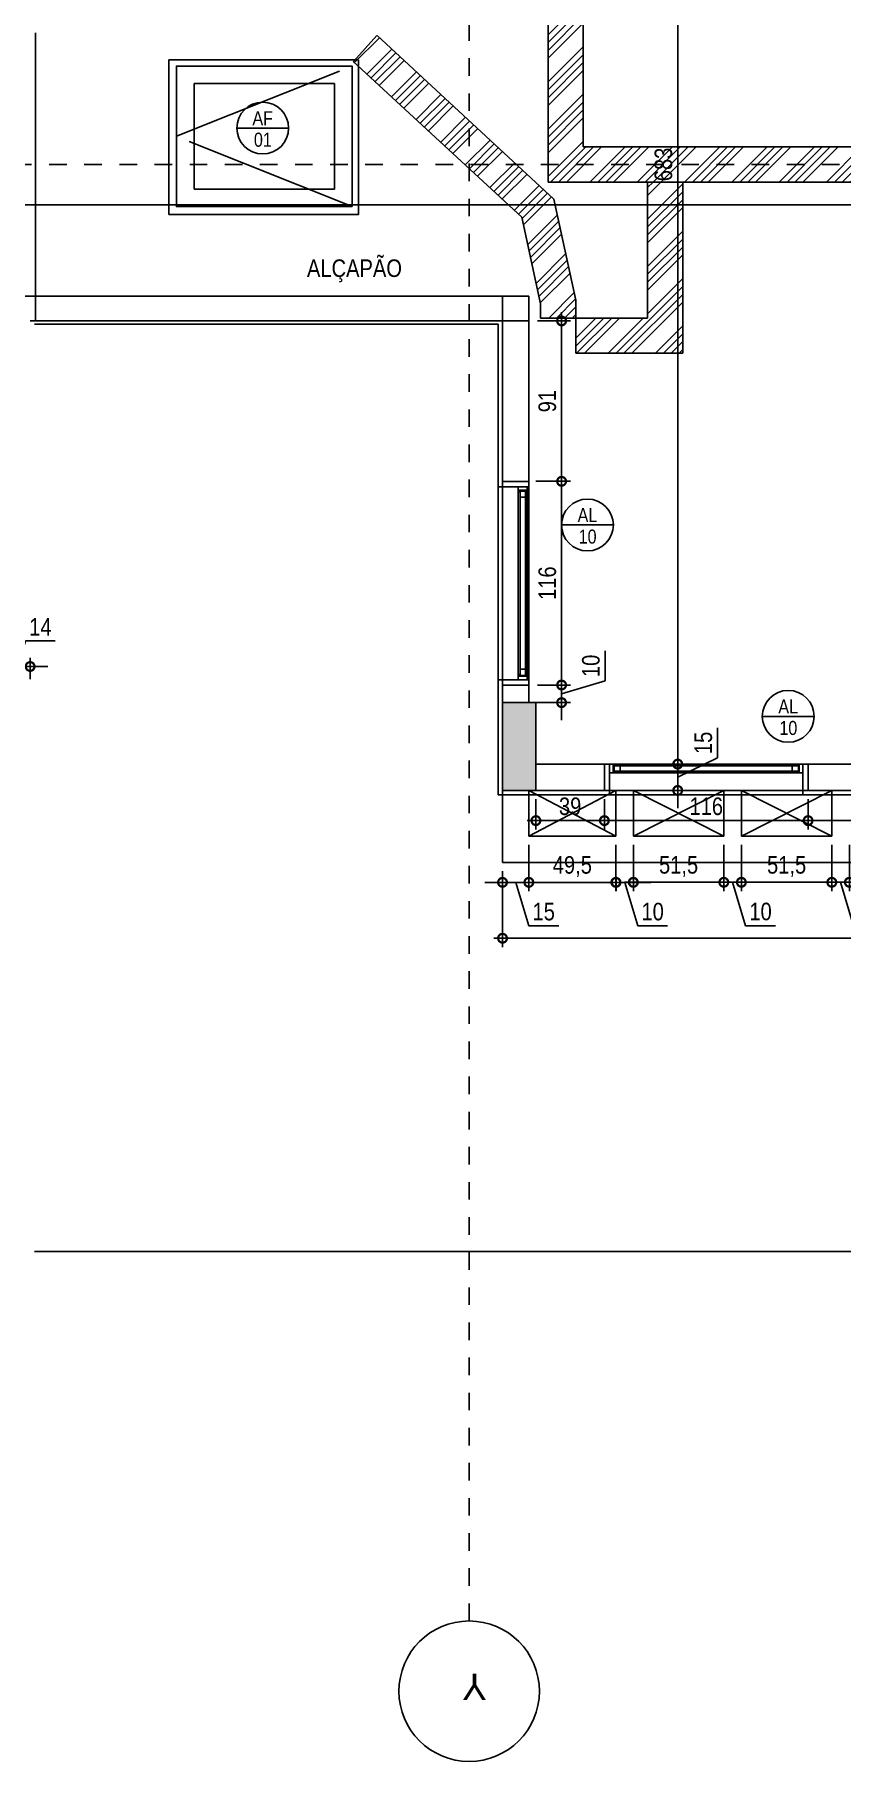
# Model space of a CAD drawing. Header units: metres. Extents: x -21 to 570, y -75 to 184.
# Drawn here: x 5.2 to 9.79, y -5.89 to 3.94 of the extents above; entities that cross this region are included whole.
import ezdxf
from ezdxf.enums import TextEntityAlignment as Align

# ---------------------------------------------------------------- set-up
doc = ezdxf.new("R2010")
doc.units = ezdxf.units.M
for name, pattern in [('CONTINUOS', [0]), ('DASHEDX2', [1.5, 1, -0.5]), ('ESTILO_TQS_0001', [1, 0.7, -0.3]), ('ESTILO_TQS_0004', [1.12, 0.5, -0.2, 0.01, -0.2, 0.01, -0.2])]:
    doc.linetypes.add(name, pattern=pattern)
for name, color, linetype in [('1', 232, 'DASHEDX2'), ('201', 232, 'CONTINUOS'), ('205', 7, 'ESTILO_TQS_0004'), ('21', 232, 'Continuous'), ('210', 15, 'ESTILO_TQS_0001'), ('237', 232, 'Continuous'), ('28', 232, 'Continuous'), ('29', 2, 'Continuous'), ('3', 2, 'Continuous'), ('ARQ-ALV ACAB', 4, 'Continuous'), ('ARQ-ALV OSSO', 5, 'Continuous'), ('ARQ-AUX', 7, 'Continuous'), ('ARQ-AUX1', 1, 'Continuous'), ('ARQ-AUX2', 2, 'Continuous'), ('ARQ-CAX @ 1', 1, 'Continuous'), ('ARQ-DIM', 2, 'Continuous'), ('ARQ-PRJ', 7, 'DASHEDX2'), ('ARQ-SIM', 1, 'Continuous'), ('ARQ-TXT', 2, 'Continuous')]:
    doc.layers.add(name, color=color, linetype=linetype)
doc.styles.add('Adesa', font='ARIALN.TTF')
doc.styles.get("Standard").update_dxf_attribs({"font": 'arial.ttf'})
doc.dimstyles.new('ADESA 1-0050', dxfattribs={"dimtxt": 0.1, "dimasz": 0.1, "dimexe": 0.05, "dimexo": 0.05, "dimgap": 0.03, "dimtad": 1, "dimdec": 1, "dimlfac": 100, "dimzin": 12, "dimtxsty": 'Adesa', "dimblk": 'DOTSMALL', "dimcen": 1, "dimdle": 0.05, "dimclrd": 1, "dimclre": 1, "dimclrt": 256, "dimazin": 3, "dimtm": 1e-09, "dimtfac": 1, "dimtdec": 1, "dimtmove": 1, "dimatfit": 0, "dimldrblk": 'DOTSMALL', "dimfxl": 0.8, "dimtvp": 2, "dimtolj": 1, "dimtzin": 0, "dimarcsym": 0})

# ---------------------------------------------------------------- blocks, each defined once
blk = doc.blocks.new('*U487')
at = {"color": 0, "linetype": 'ByBlock', "ltscale": 0.5}
for points in [[(0.02, -0.045), (0.02, -0.045), (0.02, -0.045), (0.02, -0.045), (0.02, -0.045), (0.02, -0.045), (0.02, -0.045), (0.02, -0.045), (0.02, -0.045), (0.03, -0.045), (0.03, -0.05), (0, -0.05), (0, 0), (0.03, 0), (0.03, -0.005), (0.02, -0.005), (0.02, -0.045)], [(1.08, -0.045), (1.08, -0.045), (1.08, -0.045), (1.08, -0.045), (1.08, -0.045), (1.08, -0.045), (1.08, -0.045), (1.08, -0.045), (1.08, -0.045), (1.07, -0.045), (1.07, -0.05), (1.1, -0.05), (1.1, 0), (1.07, 0), (1.07, -0.005), (1.08, -0.005), (1.08, -0.045)], [(0.025, -0.01), (0.06, -0.01), (0.06, -0.04), (0.025, -0.04)], [(1.075, -0.01), (1.04, -0.01), (1.04, -0.04), (1.075, -0.04)]]:
    blk.add_lwpolyline(points, close=True, dxfattribs=at)
at = {"color": 8, "linetype": 'ByBlock', "ltscale": 0.5}
for points in [[(1.07, 0), (0.03, 0)], [(1.07, -0.05), (0.03, -0.05)]]:
    blk.add_lwpolyline(points, dxfattribs=at)
at = {"color": 7, "linetype": 'ByBlock', "ltscale": 0.5}
blk.add_lwpolyline([(1.04, -0.01), (1.04, -0.04), (0.06, -0.04), (0.06, -0.01)], close=True, dxfattribs=at)
blk = doc.blocks.new('*U488')
at = {"color": 0, "linetype": 'ByBlock', "ltscale": 0.5}
for points in [[(0.02, -0.045), (0.02, -0.045), (0.02, -0.045), (0.02, -0.045), (0.02, -0.045), (0.02, -0.045), (0.02, -0.045), (0.02, -0.045), (0.02, -0.045), (0.03, -0.045), (0.03, -0.05), (0, -0.05), (0, 0), (0.03, 0), (0.03, -0.005), (0.02, -0.005), (0.02, -0.045)], [(1.08, -0.045), (1.08, -0.045), (1.08, -0.045), (1.08, -0.045), (1.08, -0.045), (1.08, -0.045), (1.08, -0.045), (1.08, -0.045), (1.08, -0.045), (1.07, -0.045), (1.07, -0.05), (1.1, -0.05), (1.1, 0), (1.07, 0), (1.07, -0.005), (1.08, -0.005), (1.08, -0.045)], [(0.025, -0.01), (0.06, -0.01), (0.06, -0.04), (0.025, -0.04)], [(1.075, -0.01), (1.04, -0.01), (1.04, -0.04), (1.075, -0.04)]]:
    blk.add_lwpolyline(points, close=True, dxfattribs=at)
at = {"color": 8, "linetype": 'ByBlock', "ltscale": 0.5}
for points in [[(1.07, 0), (0.03, 0)], [(1.07, -0.05), (0.03, -0.05)]]:
    blk.add_lwpolyline(points, dxfattribs=at)
at = {"color": 7, "linetype": 'ByBlock', "ltscale": 0.5}
blk.add_lwpolyline([(1.04, -0.01), (1.04, -0.04), (0.06, -0.04), (0.06, -0.01)], close=True, dxfattribs=at)
blk = doc.blocks.new('EST-PR-012-BAR-R02')
at = {"layer": '1', "color": 1, "linetype": 'CONTINUOS'}
for points in [[(-978.51, 77), (-1040.01, 77)], [(-917.01, 77), (-978.51, 77)], [(-855.49, 77), (-917.01, 77)], [(-786, 77), (-855.49, 77)], [(-786, 36), (-786, 77)], [(-973.51, 62), (-922.01, 62)], [(-973.51, 36), (-973.51, 62)], [(-922.01, 62), (-922.01, 36)], [(-912.01, 62), (-860.49, 62)], [(-912.01, 36), (-912.01, 62)], [(-860.49, 62), (-860.49, 36)], [(-850.49, 62), (-801, 62)], [(-850.49, 36), (-850.49, 62)], [(-801, 62), (-801, 36)], [(-922.01, 36), (-973.51, 36)], [(-860.49, 36), (-912.01, 36)], [(-805, 36), (-850.49, 36)]]:
    blk.add_lwpolyline(points, dxfattribs=at)
at = {"layer": '21'}
for p, q in [((-973.51, 36), (-922.01, 62)), ((-973.51, 62), (-922.01, 36)), ((-912.01, 36), (-860.49, 62)), ((-912.01, 62), (-860.49, 36)), ((-850.49, 36), (-801, 62)), ((-850.49, 62), (-801, 36))]:
    blk.add_line(p, q, dxfattribs=at)
at = {"layer": '210'}
for p, q in [((-983.51, 36), (-973.51, 36)), ((-922.01, 36), (-912.01, 36)), ((-860.49, 36), (-850.49, 36))]:
    blk.add_line(p, q, dxfattribs=at)
blk = doc.blocks.new('ALÇAPAO RESERV')
at = {"layer": 'ARQ-AUX2'}
blk.add_lwpolyline([(-0.1, 0.7), (0.9, 0.7), (0.9, -0.1), (-0.1, -0.1)], close=True, dxfattribs=at)
at = {"layer": 'ARQ-PRJ'}
for points in [[(-0.1, 0.7), (0.9, 0.3)], [(0.9, 0.3), (-0.1, -0.1)]]:
    blk.add_lwpolyline(points, dxfattribs=at)
blk.add_lwpolyline([(0, 0.6), (0.8, 0.6), (0.8, 0), (0, 0)], close=True, dxfattribs=at)
blk = doc.blocks.new('A$C3afc5645')
h = blk.add_hatch()
h.set_pattern_fill('ANSI34', color=8, scale=0.01)
h.paths.add_polyline_path([(-8.6862, -2.3305), (-8.2769, -2.3305), (-8.2769, -2.1305), (-8.8862, -2.1305), (-8.8862, -3.1046), (-8.6862, -3.1046)])
h = blk.add_hatch()
h.set_pattern_fill('ANSI34', color=8, scale=0.01)
h.paths.add_polyline_path([(-8.0769, -2.4052), (-8.0769, -2.3305), (-8.2769, -2.3305), (-8.2769, -2.4369), (-8.153, -3.0083), (-7.1449, -3.9401), (-7.0111, -3.791), (-7.9707, -2.9044)])
h = blk.add_hatch()
h.set_pattern_fill('ANSI34', color=251, scale=0.01)
h.paths.add_polyline_path([(-8.12, -3.1046), (-15.3392, -3.1046), (-15.3392, -3.3046), (-8.32, -3.3046), (-8.32, -4.2495), (-8.12, -4.2495)])
at = {"layer": 'ARQ-AUX1'}
for p, q in [((-8.2769, -2.1305, 0), (-8.8862, -2.1305, 0)), ((-8.8862, -2.1305, 0), (-8.8862, -3.1033, 0)), ((-8.2769, -2.3305, 0), (-8.6862, -2.3305, 0)), ((-8.6862, -2.3305, 0), (-8.6862, -3.1033, 0)), ((-8.2769, -2.4317, 0), (-8.2769, -2.3305, 0)), ((-8.0769, -2.4104, 0), (-8.0769, -2.3305, 0)), ((-8.153, -3.0083, 0), (-8.2769, -2.4317, 0)), ((-7.9707, -2.9044, 0), (-8.0769, -2.4104, 0)), ((-7.0098, -3.7921, 0), (-7.9707, -2.9044, 0)), ((-7.1456, -3.939, 0), (-8.153, -3.0083, 0)), ((-8.12, -3.1046, 0), (-15.3392, -3.1046, 0)), ((-8.12, -4.2495, 0), (-8.12, -3.1046, 0)), ((-8.32, -3.3046, 0), (-15.3392, -3.3046, 0)), ((-8.32, -4.2495, 0), (-8.32, -3.3046, 0))]:
    blk.add_line(p, q, dxfattribs=at)
at = {"layer": 'ARQ-AUX1', "elevation": 0}
for points in [[(-8.2769, -2.3305), (-8.2769, -2.1305)], [(-8.2769, -2.3305), (-8.0769, -2.3305)], [(-7.0111, -3.791), (-7.1449, -3.9401)]]:
    blk.add_lwpolyline(points, dxfattribs=at)
blk = doc.blocks.new('est-lo-12-bar-r05')
at = {"layer": '3'}
h = blk.add_hatch(color=8, dxfattribs=at)
h.dxf.hatch_style = 1
h.paths.add_polyline_path([(265.995777, -14.002855), (284.995777, -14.002855), (284.995777, 35.997145), (265.995777, 35.997145)])
h.paths.add_polyline_path([(574.479516, -14.002855), (593.479516, -14.002855), (593.479516, 35.997145), (574.479516, 35.997145)])
h.paths.add_polyline_path([(574.479516, -677.000531), (593.479516, -677.000531), (593.479516, -627.000531), (574.479516, -627.000531)])
h.paths.add_polyline_path([(265.995777, -677.000531), (284.995777, -677.000531), (284.995777, -627.000531), (265.995777, -627.000531)])
h.paths.add_polyline_path([(-805.000061, -14.002855), (-786.000061, -14.002855), (-786.000061, 35.997145), (-805.000061, 35.997145)])
h.paths.add_polyline_path([(-1113.500883, -14.002855), (-1094.500883, -14.002855), (-1094.500883, 35.997145), (-1113.500883, 35.997145)])
h.paths.add_polyline_path([(-1113.500883, -677.000531), (-1094.500883, -677.000531), (-1094.500883, -627.000531), (-1113.500883, -627.000531)])
h.paths.add_polyline_path([(-805.000061, -677.000531), (-786.000061, -677.000531), (-786.000061, -627.000531), (-805.000061, -627.000531)])
at = {"layer": '201'}
blk.add_lwpolyline([(-704.000061, -380.031344), (-596.000061, -380.031344), (-596.000061, -292.031344), (-704.000061, -292.031344), (-704.000061, -380.031344)], dxfattribs=at)
at = {"layer": '205'}
for p, q in [((-766.999778, 509.000013), (-766.999778, -1233.206862)), ((-3517.85276, -320.501693), (1995.986055, -320.501693))]:
    blk.add_line(p, q, dxfattribs=at)
at = {"layer": '237', "linetype": 'Continuous'}
blk.add_line((-520.003335, -395.50336), (-520.003335, -245.501346), dxfattribs=at)
at = {"layer": '28'}
for p, q in [((-520.003335, -231.501325), (-801.000061, -231.501325)), ((-520.003335, -245.500349), (-520.003335, -231.501325)), ((-786.000061, -245.500349), (-520.003335, -245.500349))]:
    blk.add_line(p, q, dxfattribs=at)
for points in [[(-1094.500883, 20.996335), (-805.000061, 20.996335), (-805.000061, 35.996335), (-1094.500883, 35.996335), (-1094.500883, 20.996335)], [(-805.000061, 35.996335), (-1094.500883, 35.996335)], [(-1094.500883, 20.996335), (-805.000061, 20.996335)], [(-801.000061, -245.500349), (-786.000061, -245.500349), (-786.000061, -14.002855), (-801.000061, -14.002855), (-801.000061, -245.500349)], [(-801.000061, -14.002855), (-801.000061, -245.499605)], [(-786.000061, -245.499605), (-786.000061, -14.002855)]]:
    blk.add_lwpolyline(points, dxfattribs=at)
blk.add_circle((-766.999778, 549.000013), 40, dxfattribs=at)
at = {"layer": '3', "linetype": 'Continuous'}
blk.add_lwpolyline([(-805.000061, -14.002855), (-786.000061, -14.002855), (-786.000061, 35.997145), (-805.000061, 35.997145), (-805.000061, -14.002855)], dxfattribs=at)
at = {"layer": '29'}
blk.add_text('Y', height=15, dxfattribs=at).set_placement((-776.999778, 539.000013))
blk = doc.blocks.new('COBERTURA')
at = {"layer": 'ARQ-ALV ACAB'}
for p, q in [((-11.12, 0.385), (-9.57, 0.385)), ((-9.57, 0.385), (-9.57, 0.2099)), ((-8.47, 0.2099), (-8.47, 0.385)), ((-8.47, 0.385), (-7.835, 0.385)), ((-7.835, 0.385), (-7.835, -0.27)), ((-7.835, -0.27), (-8.01, -0.27)), ((-7.835, -1.37), (-8.01, -1.37)), ((-7.835, -1.37), (-7.835, -1.975)), ((-7.835, -1.975), (-7.835, -1.975)), ((-7.835, -1.975), (-7.835, -2.2951, 0)), ((-7.835, -2.2951, 0), (-7.2005, -2.2951, 0)), ((-5.195, -2.2951, 0), (-7.2005, -2.2951, 0))]:
    blk.add_line(p, q, dxfattribs=at)
for points in [[(-9.6, 0.2099), (-9.57, 0.2099)], [(-8.44, 0.2099), (-8.47, 0.2099)], [(-8.01, -0.24), (-8.01, -0.27)], [(-8.01, -1.37), (-8.01, -1.4)]]:
    blk.add_lwpolyline(points, dxfattribs=at)
at = {"layer": 'ARQ-ALV OSSO'}
for p, q in [((-8.44, 0.2099), (-8.44, 0.36)), ((-8.44, 0.36), (-8.05, 0.36)), ((-8.05, 0.2099), (-8.44, 0.2099)), ((-7.86, -0.24), (-8.01, -0.24)), ((-7.86, -1.4), (-8.01, -1.4)), ((-7.86, -1.4), (-7.86, -2)), ((-7.86, -2), (-7.86, -2)), ((-7.86, -2), (-7.86, -2.315)), ((-7.86, -2.315), (-7.2305, -2.315)), ((-5.17, -2.3149, 0), (-7.2305, -2.315)), ((-7.2305, -2.455), (-8.01, -2.455)), ((-7.2305, -2.455), (-5.03, -2.455))]:
    blk.add_line(p, q, dxfattribs=at)
for points in [[(-11.095, 0.3599), (-11.095, 0.36), (-9.6, 0.36), (-9.6, 0.2099), (-10.945, 0.2099), (-10.945, -0.89), (-11.46, -0.8899), (-11.46, -0.74), (-11.0951, -0.7401), (-11.095, -0.1401)], [(-8.44, 0.2099), (-8.44, 0.36)], [(-8.01, -0.24), (-8.01, -0.14)], [(-7.86, -0.24), (-7.86, -0.1401)], [(-8.01, -2.455), (-8.01, -2.15), (-8.01, -2.15), (-8.01, -1.4)]]:
    blk.add_lwpolyline(points, dxfattribs=at)
at = {"layer": 'ARQ-AUX', "elevation": 0}
blk.add_lwpolyline([(-15.3449, 2.9853), (-5.195, 2.9848)], dxfattribs=at)
at = {"layer": 'ARQ-AUX'}
for points in [[(-9.57, 0.385), (-8.465, 0.385)], [(-7.835, -0.27), (-7.835, -1.375)]]:
    blk.add_lwpolyline(points, dxfattribs=at)
at = {"linetype": 'Continuous', "xscale": 0.01, "yscale": 0.01, "zscale": 0.01}
for name, p in [('est-lo-12-bar-r05', (0, 0)), ('EST-PR-012-BAR-R02', (0, -0.0001, 0))]:
    blk.add_blockref(name, p, dxfattribs=at)
at = {"layer": '1'}
blk.add_blockref('ALÇAPAO RESERV', (-6.9031, -3.6653, 0), dxfattribs=at)
at = {"layer": 'ARQ-CAX @ 1'}
blk.add_blockref('*U487', (-9.57, 0.2599), dxfattribs=at)
at = {"layer": 'ARQ-CAX @ 1', "rotation": 270}
blk.add_blockref('*U488', (-7.95, -0.27), dxfattribs=at)
at = {"layer": 'ARQ-DIM'}
blk.add_blockref('A$C3afc5645', (0, 0), dxfattribs=at)
blk = doc.blocks.new('TIPO COTA$0$Chamada_planta')
at = {"layer": 'ARQ-SIM'}
blk.add_line((-0.983, 0), (0.983, 0), dxfattribs=at)
blk.add_circle((0, 0), 0.983, dxfattribs=at)
at = {"layer": 'ARQ-SIM', "color": 2, "style": 'Adesa'}
for tag, p in [('NUMERO', (0, 0.234)), ('C.D.', (0, -0.272))]:
    blk.add_attdef(tag, text='', height=0.5, dxfattribs=at).set_placement(p, align=Align.MIDDLE_CENTER)
blk = doc.blocks.new('_DotSmall')
at = {"color": 0, "linetype": 'ByBlock', "const_width": 0.5}
blk.add_lwpolyline([(-0.0625, 0, 1), (0.0625, 0, 1)], format="xyb", close=True, dxfattribs=at)
blk = doc.blocks.new('*D149')
at = {"layer": 'ARQ-DIM', "color": 1, "lineweight": -2, "transparency": 16777216}
for p, q in [((9.6, -0.41), (9.6, -0.5818)), ((10.945, -0.4099), (10.945, -0.5818)), ((10.995, -0.5318), (9.55, -0.5318))]:
    blk.add_line(p, q, dxfattribs=at)
at = {"layer": 'Defpoints', "color": 0, "transparency": 16777216}
for p in [(9.6, -0.36, 0), (10.945, -0.3599, 0), (9.6, -0.5318)]:
    blk.add_point(p, dxfattribs=at)
at = {"layer": 'ARQ-DIM', "color": 1, "lineweight": -2, "transparency": 16777216, "xscale": 0.1, "yscale": 0.1, "zscale": 0.1, "rotation": 180}
blk.add_blockref('_DotSmall', (9.6, -0.5318), dxfattribs=at)
at = {"layer": 'ARQ-DIM', "color": 1, "lineweight": -2, "transparency": 16777216, "xscale": 0.1, "yscale": 0.1, "zscale": 0.1}
blk.add_blockref('_DotSmall', (10.945, -0.5318), dxfattribs=at)
at = {"layer": 'ARQ-DIM', "transparency": 16777216, "insert": (10.2725, -0.4508), "char_height": 0.1, "attachment_point": 5, "style": 'Adesa'}
blk.add_mtext('\\A1;135', dxfattribs=at)
blk = doc.blocks.new('*D150')
at = {"layer": 'ARQ-DIM', "color": 1, "lineweight": -2, "transparency": 16777216}
for p, q in [((8.44, -0.41), (8.44, -0.5818)), ((9.6, -0.41), (9.6, -0.5818)), ((9.65, -0.5318), (8.39, -0.5318))]:
    blk.add_line(p, q, dxfattribs=at)
at = {"layer": 'Defpoints', "color": 0, "transparency": 16777216}
for p in [(8.44, -0.36, 0), (9.6, -0.36, 0), (8.44, -0.5318)]:
    blk.add_point(p, dxfattribs=at)
at = {"layer": 'ARQ-DIM', "color": 1, "lineweight": -2, "transparency": 16777216, "xscale": 0.1, "yscale": 0.1, "zscale": 0.1, "rotation": 180}
blk.add_blockref('_DotSmall', (8.44, -0.5318), dxfattribs=at)
at = {"layer": 'ARQ-DIM', "color": 1, "lineweight": -2, "transparency": 16777216, "xscale": 0.1, "yscale": 0.1, "zscale": 0.1}
blk.add_blockref('_DotSmall', (9.6, -0.5318), dxfattribs=at)
at = {"layer": 'ARQ-DIM', "transparency": 16777216, "insert": (9.02, -0.4508), "char_height": 0.1, "attachment_point": 5, "style": 'Adesa'}
blk.add_mtext('\\A1;116', dxfattribs=at)
blk = doc.blocks.new('*D42')
at = {"layer": 'ARQ-DIM', "color": 1, "lineweight": -2, "transparency": 16777216}
for p, q in [((15.35, 3.155), (15.35, 2.9245)), ((15.4, 2.9745), (-5.8016, 2.9745)), ((-5.7516, 2.55), (-5.7516, 3.0245))]:
    blk.add_line(p, q, dxfattribs=at)
at = {"layer": 'Defpoints', "color": 0, "transparency": 16777216}
for p in [(15.35, 3.205, 0), (-5.7516, 2.9745), (-5.7516, 2.5, 0)]:
    blk.add_point(p, dxfattribs=at)
at = {"layer": 'ARQ-DIM', "color": 1, "lineweight": -2, "transparency": 16777216, "xscale": 0.1, "yscale": 0.1, "zscale": 0.1, "rotation": 180}
blk.add_blockref('_DotSmall', (-5.7516, 2.9745), dxfattribs=at)
at = {"layer": 'ARQ-DIM', "color": 1, "lineweight": -2, "transparency": 16777216, "xscale": 0.1, "yscale": 0.1, "zscale": 0.1}
blk.add_blockref('_DotSmall', (15.35, 2.9745), dxfattribs=at)
at = {"layer": 'ARQ-DIM', "transparency": 16777216, "insert": (4.7992, 3.0555), "char_height": 0.1, "attachment_point": 5, "style": 'Adesa'}
blk.add_mtext('\\A1;2110', dxfattribs=at)
blk = doc.blocks.new('*D46')
at = {"layer": 'ARQ-DIM', "color": 1, "lineweight": -2, "transparency": 16777216}
for p, q in [((9.0847, -0.1743), (9.0847, -0.0039)), ((8.8576, -0.21), (8.8576, -0.11)), ((8.8576, -0.285), (9.0847, -0.1743)), ((8.645, -0.21), (8.9076, -0.21)), ((8.8576, -0.36), (8.8576, -0.21)), ((8.8576, -0.36), (8.8576, -0.21)), ((8.645, -0.36), (8.9076, -0.36)), ((8.8576, -0.36), (8.8576, -0.46))]:
    blk.add_line(p, q, dxfattribs=at)
at = {"layer": 'Defpoints', "color": 0, "transparency": 16777216}
for p in [(8.595, -0.21, 0), (8.8576, -0.21), (8.595, -0.36, 0)]:
    blk.add_point(p, dxfattribs=at)
at = {"layer": 'ARQ-DIM', "color": 1, "lineweight": -2, "transparency": 16777216, "xscale": 0.1, "yscale": 0.1, "zscale": 0.1}
for p, rotation in [((8.8576, -0.21), 270), ((8.8576, -0.36), 90)]:
    blk.add_blockref('_DotSmall', p, dxfattribs=dict(at, rotation=rotation))
at = {"layer": 'ARQ-DIM', "transparency": 16777216, "insert": (9.0036, -0.0891), "char_height": 0.1, "attachment_point": 5, "rotation": 90, "style": 'Adesa'}
blk.add_mtext('\\A1;15', dxfattribs=at)
blk = doc.blocks.new('*D47')
at = {"layer": 'ARQ-DIM', "color": 1, "lineweight": -2, "transparency": 16777216}
for p, q in [((8.645, 6.62), (8.9076, 6.62)), ((8.8576, -0.2599), (8.8576, 6.67)), ((8.645, -0.2099), (8.9076, -0.2099))]:
    blk.add_line(p, q, dxfattribs=at)
at = {"layer": 'Defpoints', "color": 0, "transparency": 16777216}
for p in [(8.595, 6.62, 0), (8.8576, 6.62), (8.595, -0.2099, 0)]:
    blk.add_point(p, dxfattribs=at)
at = {"layer": 'ARQ-DIM', "color": 1, "lineweight": -2, "transparency": 16777216, "xscale": 0.1, "yscale": 0.1, "zscale": 0.1}
for p, rotation in [((8.8576, 6.62), 90), ((8.8576, -0.2099), 270)]:
    blk.add_blockref('_DotSmall', p, dxfattribs=dict(at, rotation=rotation))
at = {"layer": 'ARQ-DIM', "transparency": 16777216, "insert": (8.7765, 3.2051), "char_height": 0.1, "attachment_point": 5, "rotation": 90, "style": 'Adesa'}
blk.add_mtext('\\A1;683', dxfattribs=at)
blk = doc.blocks.new('*D114')
at = {"layer": 'ARQ-DIM', "color": 1, "lineweight": -2, "transparency": 16777216}
for p, q in [((5.03, 0.273), (5.03, 0.3959)), ((5.1, 0.3459), (5.1436, 0.4912)), ((5.1436, 0.4912), (5.3131, 0.4912)), ((5.17, 0.273), (5.17, 0.3959)), ((5.03, 0.3459), (4.93, 0.3459)), ((5.03, 0.3459), (5.17, 0.3459)), ((5.03, 0.3459), (5.17, 0.3459)), ((5.17, 0.3459), (5.27, 0.3459))]:
    blk.add_line(p, q, dxfattribs=at)
at = {"layer": 'Defpoints', "color": 0, "transparency": 16777216}
for p in [(5.17, 0.3459), (5.03, 0.223, 0), (5.17, 0.223, 0)]:
    blk.add_point(p, dxfattribs=at)
at = {"layer": 'ARQ-DIM', "color": 1, "lineweight": -2, "transparency": 16777216, "xscale": 0.1, "yscale": 0.1, "zscale": 0.1}
blk.add_blockref('_DotSmall', (5.03, 0.3459), dxfattribs=at)
at = {"layer": 'ARQ-DIM', "color": 1, "lineweight": -2, "transparency": 16777216, "xscale": 0.1, "yscale": 0.1, "zscale": 0.1, "rotation": 180}
blk.add_blockref('_DotSmall', (5.17, 0.3459), dxfattribs=at)
at = {"layer": 'ARQ-DIM', "transparency": 16777216, "insert": (5.2283, 0.5714), "char_height": 0.1, "attachment_point": 5, "style": 'Adesa'}
blk.add_mtext('\\A1;14', dxfattribs=at)
blk = doc.blocks.new('*D117')
at = {"layer": 'ARQ-DIM', "color": 1, "lineweight": -2, "transparency": 16777216}
for p, q in [((8.4445, 0.2647), (8.4445, 0.4342)), ((8.1963, 0.2405), (8.1963, 0.3405)), ((8.06, 0.2405), (8.2463, 0.2405)), ((8.1963, 0.1903), (8.4445, 0.2647)), ((8.1963, 0.1401), (8.1963, 0.2405)), ((8.1963, 0.1401), (8.1963, 0.2405)), ((8.05, 0.1401), (8.2463, 0.1401)), ((8.1963, 0.1401), (8.1963, 0.0401))]:
    blk.add_line(p, q, dxfattribs=at)
at = {"layer": 'Defpoints', "color": 0, "transparency": 16777216}
for p in [(8.01, 0.2405), (8.1963, 0.2405), (8, 0.1401)]:
    blk.add_point(p, dxfattribs=at)
at = {"layer": 'ARQ-DIM', "color": 1, "lineweight": -2, "transparency": 16777216, "xscale": 0.1, "yscale": 0.1, "zscale": 0.1}
for p, rotation in [((8.1963, 0.2405), 270), ((8.1963, 0.1401), 90)]:
    blk.add_blockref('_DotSmall', p, dxfattribs=dict(at, rotation=rotation))
at = {"layer": 'ARQ-DIM', "transparency": 16777216, "insert": (8.3635, 0.3495), "char_height": 0.1, "attachment_point": 5, "rotation": 90, "style": 'Adesa'}
blk.add_mtext('\\A1;10', dxfattribs=at)
blk = doc.blocks.new('*D118')
at = {"layer": 'ARQ-DIM', "color": 1, "lineweight": -2, "transparency": 16777216}
for p, q in [((8.05, 1.4005), (8.2463, 1.4005)), ((8.1963, 0.1905), (8.1963, 1.4505)), ((8.06, 0.2405), (8.2463, 0.2405))]:
    blk.add_line(p, q, dxfattribs=at)
at = {"layer": 'Defpoints', "color": 0, "transparency": 16777216}
for p in [(8, 1.4005), (8.1963, 1.4005), (8.01, 0.2405)]:
    blk.add_point(p, dxfattribs=at)
at = {"layer": 'ARQ-DIM', "color": 1, "lineweight": -2, "transparency": 16777216, "xscale": 0.1, "yscale": 0.1, "zscale": 0.1}
for p, rotation in [((8.1963, 1.4005), 90), ((8.1963, 0.2405), 270)]:
    blk.add_blockref('_DotSmall', p, dxfattribs=dict(at, rotation=rotation))
at = {"layer": 'ARQ-DIM', "transparency": 16777216, "insert": (8.1153, 0.8205), "char_height": 0.1, "attachment_point": 5, "rotation": 90, "style": 'Adesa'}
blk.add_mtext('\\A1;116', dxfattribs=at)
blk = doc.blocks.new('*D119')
at = {"layer": 'ARQ-DIM', "color": 1, "lineweight": -2, "transparency": 16777216}
for p, q in [((8.1963, 1.3505), (8.1963, 2.364)), ((8.06, 2.314), (8.2463, 2.314)), ((8.05, 1.4005), (8.2463, 1.4005))]:
    blk.add_line(p, q, dxfattribs=at)
at = {"layer": 'Defpoints', "color": 0, "transparency": 16777216}
for p in [(8.01, 2.314), (8.1963, 2.314), (8, 1.4005)]:
    blk.add_point(p, dxfattribs=at)
at = {"layer": 'ARQ-DIM', "color": 1, "lineweight": -2, "transparency": 16777216, "xscale": 0.1, "yscale": 0.1, "zscale": 0.1}
for p, rotation in [((8.1963, 2.314), 90), ((8.1963, 1.4005), 270)]:
    blk.add_blockref('_DotSmall', p, dxfattribs=dict(at, rotation=rotation))
at = {"layer": 'ARQ-DIM', "transparency": 16777216, "insert": (8.1153, 1.8573), "char_height": 0.1, "attachment_point": 5, "rotation": 90, "style": 'Adesa'}
blk.add_mtext('\\A1;91', dxfattribs=at)
blk = doc.blocks.new('*D120')
at = {"layer": 'ARQ-DIM', "color": 1, "lineweight": -2, "transparency": 16777216}
for p, q in [((8.05, -0.41), (8.05, -0.5818)), ((8.44, -0.41), (8.44, -0.5818)), ((8.49, -0.5318), (8, -0.5318))]:
    blk.add_line(p, q, dxfattribs=at)
at = {"layer": 'Defpoints', "color": 0, "transparency": 16777216}
for p in [(8.05, -0.36), (8.44, -0.36), (8.05, -0.5318)]:
    blk.add_point(p, dxfattribs=at)
at = {"layer": 'ARQ-DIM', "color": 1, "lineweight": -2, "transparency": 16777216, "xscale": 0.1, "yscale": 0.1, "zscale": 0.1, "rotation": 180}
blk.add_blockref('_DotSmall', (8.05, -0.5318), dxfattribs=at)
at = {"layer": 'ARQ-DIM', "color": 1, "lineweight": -2, "transparency": 16777216, "xscale": 0.1, "yscale": 0.1, "zscale": 0.1}
blk.add_blockref('_DotSmall', (8.44, -0.5318), dxfattribs=at)
at = {"layer": 'ARQ-DIM', "transparency": 16777216, "insert": (8.245, -0.4508), "char_height": 0.1, "attachment_point": 5, "style": 'Adesa'}
blk.add_mtext('\\A1;39', dxfattribs=at)
blk = doc.blocks.new('*D121')
at = {"layer": 'ARQ-DIM', "color": 1, "lineweight": -2, "transparency": 16777216}
for p, q in [((7.86, -0.82), (7.86, -1.2517)), ((15.35, -0.983), (15.35, -1.2517)), ((7.81, -1.2017), (15.4, -1.2017))]:
    blk.add_line(p, q, dxfattribs=at)
at = {"layer": 'Defpoints', "color": 0, "transparency": 16777216}
for p in [(7.86, -0.77, 0), (15.35, -0.933), (15.35, -1.2017)]:
    blk.add_point(p, dxfattribs=at)
at = {"layer": 'ARQ-DIM', "color": 1, "lineweight": -2, "transparency": 16777216, "xscale": 0.1, "yscale": 0.1, "zscale": 0.1, "rotation": 180}
blk.add_blockref('_DotSmall', (7.86, -1.2017), dxfattribs=at)
at = {"layer": 'ARQ-DIM', "color": 1, "lineweight": -2, "transparency": 16777216, "xscale": 0.1, "yscale": 0.1, "zscale": 0.1}
blk.add_blockref('_DotSmall', (15.35, -1.2017), dxfattribs=at)
at = {"layer": 'ARQ-DIM', "transparency": 16777216, "insert": (11.605, -1.1207), "char_height": 0.1, "attachment_point": 5, "style": 'Adesa'}
blk.add_mtext('\\A1;749', dxfattribs=at)
blk = doc.blocks.new('*D125')
at = {"layer": 'ARQ-DIM', "color": 1, "lineweight": -2, "transparency": 16777216}
for p, q in [((9.8351, -0.67), (9.8351, -0.933)), ((10.3501, -0.67), (10.3501, -0.933)), ((10.4001, -0.883), (9.7851, -0.883))]:
    blk.add_line(p, q, dxfattribs=at)
at = {"layer": 'Defpoints', "color": 0, "transparency": 16777216}
for p in [(9.8351, -0.62, 0), (10.3501, -0.62, 0), (9.8351, -0.883)]:
    blk.add_point(p, dxfattribs=at)
at = {"layer": 'ARQ-DIM', "color": 1, "lineweight": -2, "transparency": 16777216, "xscale": 0.1, "yscale": 0.1, "zscale": 0.1, "rotation": 180}
blk.add_blockref('_DotSmall', (9.8351, -0.883), dxfattribs=at)
at = {"layer": 'ARQ-DIM', "color": 1, "lineweight": -2, "transparency": 16777216, "xscale": 0.1, "yscale": 0.1, "zscale": 0.1}
blk.add_blockref('_DotSmall', (10.3501, -0.883), dxfattribs=at)
at = {"layer": 'ARQ-DIM', "transparency": 16777216, "insert": (10.0926, -0.7929), "char_height": 0.1, "attachment_point": 5, "style": 'Adesa'}
blk.add_mtext('\\A1;51,5', dxfattribs=at)
blk = doc.blocks.new('*D126')
at = {"layer": 'ARQ-DIM', "color": 1, "lineweight": -2, "transparency": 16777216}
for p, q in [((9.2201, -0.67), (9.2201, -0.933)), ((9.7351, -0.67), (9.7351, -0.933)), ((9.7851, -0.883), (9.1701, -0.883))]:
    blk.add_line(p, q, dxfattribs=at)
at = {"layer": 'Defpoints', "color": 0, "transparency": 16777216}
for p in [(9.2201, -0.62, 0), (9.7351, -0.62, 0), (9.2201, -0.883)]:
    blk.add_point(p, dxfattribs=at)
at = {"layer": 'ARQ-DIM', "color": 1, "lineweight": -2, "transparency": 16777216, "xscale": 0.1, "yscale": 0.1, "zscale": 0.1, "rotation": 180}
blk.add_blockref('_DotSmall', (9.2201, -0.883), dxfattribs=at)
at = {"layer": 'ARQ-DIM', "color": 1, "lineweight": -2, "transparency": 16777216, "xscale": 0.1, "yscale": 0.1, "zscale": 0.1}
blk.add_blockref('_DotSmall', (9.7351, -0.883), dxfattribs=at)
at = {"layer": 'ARQ-DIM', "transparency": 16777216, "insert": (9.4776, -0.7929), "char_height": 0.1, "attachment_point": 5, "style": 'Adesa'}
blk.add_mtext('\\A1;51,5', dxfattribs=at)
blk = doc.blocks.new('*D127')
at = {"layer": 'ARQ-DIM', "color": 1, "lineweight": -2, "transparency": 16777216}
for p, q in [((8.6049, -0.67), (8.6049, -0.933)), ((9.1201, -0.67), (9.1201, -0.933)), ((9.1701, -0.883), (8.5549, -0.883))]:
    blk.add_line(p, q, dxfattribs=at)
at = {"layer": 'Defpoints', "color": 0, "transparency": 16777216}
for p in [(8.6049, -0.62, 0), (9.1201, -0.62, 0), (8.6049, -0.883)]:
    blk.add_point(p, dxfattribs=at)
at = {"layer": 'ARQ-DIM', "color": 1, "lineweight": -2, "transparency": 16777216, "xscale": 0.1, "yscale": 0.1, "zscale": 0.1, "rotation": 180}
blk.add_blockref('_DotSmall', (8.6049, -0.883), dxfattribs=at)
at = {"layer": 'ARQ-DIM', "color": 1, "lineweight": -2, "transparency": 16777216, "xscale": 0.1, "yscale": 0.1, "zscale": 0.1}
blk.add_blockref('_DotSmall', (9.1201, -0.883), dxfattribs=at)
at = {"layer": 'ARQ-DIM', "transparency": 16777216, "insert": (8.8625, -0.7929), "char_height": 0.1, "attachment_point": 5, "style": 'Adesa'}
blk.add_mtext('\\A1;51,5', dxfattribs=at)
blk = doc.blocks.new('*D128')
at = {"layer": 'ARQ-DIM', "color": 1, "lineweight": -2, "transparency": 16777216}
for p, q in [((8.01, -0.67), (8.01, -0.9334)), ((8.5049, -0.67), (8.5049, -0.9334)), ((8.5549, -0.8834), (7.96, -0.8834))]:
    blk.add_line(p, q, dxfattribs=at)
at = {"layer": 'Defpoints', "color": 0, "transparency": 16777216}
for p in [(8.01, -0.62, 0), (8.5049, -0.62, 0), (8.01, -0.8834)]:
    blk.add_point(p, dxfattribs=at)
at = {"layer": 'ARQ-DIM', "color": 1, "lineweight": -2, "transparency": 16777216, "xscale": 0.1, "yscale": 0.1, "zscale": 0.1, "rotation": 180}
blk.add_blockref('_DotSmall', (8.01, -0.8834), dxfattribs=at)
at = {"layer": 'ARQ-DIM', "color": 1, "lineweight": -2, "transparency": 16777216, "xscale": 0.1, "yscale": 0.1, "zscale": 0.1}
blk.add_blockref('_DotSmall', (8.5049, -0.8834), dxfattribs=at)
at = {"layer": 'ARQ-DIM', "transparency": 16777216, "insert": (8.2575, -0.7933), "char_height": 0.1, "attachment_point": 5, "style": 'Adesa'}
blk.add_mtext('\\A1;49,5', dxfattribs=at)
blk = doc.blocks.new('*D221')
at = {"layer": 'ARQ-DIM', "color": 1, "lineweight": -2, "transparency": 16777216}
for p, q in [((8.5063, -0.8834), (8.4063, -0.8834)), ((8.5063, -0.8515), (8.5063, -0.9334)), ((8.6049, -0.8834), (8.5063, -0.8834)), ((8.6049, -0.8834), (8.5063, -0.8834)), ((8.5556, -0.8834), (8.63, -1.1315)), ((8.6049, -0.8515), (8.6049, -0.9334)), ((8.6049, -0.8834), (8.7049, -0.8834)), ((8.63, -1.1315), (8.7995, -1.1315))]:
    blk.add_line(p, q, dxfattribs=at)
at = {"layer": 'Defpoints', "color": 0, "transparency": 16777216}
for p in [(8.5063, -0.8015), (8.5063, -0.8834), (8.6049, -0.8015)]:
    blk.add_point(p, dxfattribs=at)
at = {"layer": 'ARQ-DIM', "color": 1, "lineweight": -2, "transparency": 16777216, "xscale": 0.1, "yscale": 0.1, "zscale": 0.1}
blk.add_blockref('_DotSmall', (8.5063, -0.8834), dxfattribs=at)
at = {"layer": 'ARQ-DIM', "color": 1, "lineweight": -2, "transparency": 16777216, "xscale": 0.1, "yscale": 0.1, "zscale": 0.1, "rotation": 180}
blk.add_blockref('_DotSmall', (8.6049, -0.8834), dxfattribs=at)
at = {"layer": 'ARQ-DIM', "transparency": 16777216, "insert": (8.7148, -1.0505), "char_height": 0.1, "attachment_point": 5, "style": 'Adesa'}
blk.add_mtext('\\A1;10', dxfattribs=at)
blk = doc.blocks.new('*D222')
at = {"layer": 'ARQ-DIM', "color": 1, "lineweight": -2, "transparency": 16777216}
for p, q in [((9.1201, -0.883), (9.0201, -0.883)), ((9.1201, -0.8515), (9.1201, -0.933)), ((9.2201, -0.883), (9.1201, -0.883)), ((9.2201, -0.883), (9.1201, -0.883)), ((9.1701, -0.883), (9.2445, -1.1312)), ((9.2201, -0.8515), (9.2201, -0.933)), ((9.2201, -0.883), (9.3201, -0.883)), ((9.2445, -1.1312), (9.414, -1.1312))]:
    blk.add_line(p, q, dxfattribs=at)
at = {"layer": 'Defpoints', "color": 0, "transparency": 16777216}
for p in [(9.1201, -0.8015), (9.1201, -0.883), (9.2201, -0.8015)]:
    blk.add_point(p, dxfattribs=at)
at = {"layer": 'ARQ-DIM', "color": 1, "lineweight": -2, "transparency": 16777216, "xscale": 0.1, "yscale": 0.1, "zscale": 0.1}
blk.add_blockref('_DotSmall', (9.1201, -0.883), dxfattribs=at)
at = {"layer": 'ARQ-DIM', "color": 1, "lineweight": -2, "transparency": 16777216, "xscale": 0.1, "yscale": 0.1, "zscale": 0.1, "rotation": 180}
blk.add_blockref('_DotSmall', (9.2201, -0.883), dxfattribs=at)
at = {"layer": 'ARQ-DIM', "transparency": 16777216, "insert": (9.3293, -1.0501), "char_height": 0.1, "attachment_point": 5, "style": 'Adesa'}
blk.add_mtext('\\A1;10', dxfattribs=at)
blk = doc.blocks.new('*D223')
at = {"layer": 'ARQ-DIM', "color": 1, "lineweight": -2, "transparency": 16777216}
for p, q in [((9.7351, -0.883), (9.6351, -0.883)), ((9.7351, -0.8515), (9.7351, -0.933)), ((9.8351, -0.883), (9.7351, -0.883)), ((9.8351, -0.883), (9.7351, -0.883)), ((9.7851, -0.883), (9.8595, -1.1312)), ((9.8351, -0.8515), (9.8351, -0.933)), ((9.8351, -0.883), (9.9351, -0.883)), ((9.8595, -1.1312), (10.029, -1.1312))]:
    blk.add_line(p, q, dxfattribs=at)
at = {"layer": 'Defpoints', "color": 0, "transparency": 16777216}
for p in [(9.7351, -0.8015), (9.7351, -0.883), (9.8351, -0.8015)]:
    blk.add_point(p, dxfattribs=at)
at = {"layer": 'ARQ-DIM', "color": 1, "lineweight": -2, "transparency": 16777216, "xscale": 0.1, "yscale": 0.1, "zscale": 0.1}
blk.add_blockref('_DotSmall', (9.7351, -0.883), dxfattribs=at)
at = {"layer": 'ARQ-DIM', "color": 1, "lineweight": -2, "transparency": 16777216, "xscale": 0.1, "yscale": 0.1, "zscale": 0.1, "rotation": 180}
blk.add_blockref('_DotSmall', (9.8351, -0.883), dxfattribs=at)
at = {"layer": 'ARQ-DIM', "transparency": 16777216, "insert": (9.9443, -1.0501), "char_height": 0.1, "attachment_point": 5, "style": 'Adesa'}
blk.add_mtext('\\A1;10', dxfattribs=at)
blk = doc.blocks.new('*D225')
at = {"layer": 'ARQ-DIM', "color": 1, "lineweight": -2, "transparency": 16777216}
for p, q in [((7.86, -0.8834), (7.76, -0.8834)), ((7.86, -0.82), (7.86, -0.9334)), ((7.86, -0.8834), (8.01, -0.8834)), ((7.86, -0.8834), (8.01, -0.8834)), ((7.935, -0.8834), (8.0095, -1.1315)), ((8.01, -0.82), (8.01, -0.9334)), ((8.01, -0.8834), (8.11, -0.8834)), ((8.0095, -1.1315), (8.1798, -1.1315))]:
    blk.add_line(p, q, dxfattribs=at)
at = {"layer": 'Defpoints', "color": 0, "transparency": 16777216}
for p in [(7.86, -0.77, 0), (8.01, -0.77), (8.01, -0.8834)]:
    blk.add_point(p, dxfattribs=at)
at = {"layer": 'ARQ-DIM', "color": 1, "lineweight": -2, "transparency": 16777216, "xscale": 0.1, "yscale": 0.1, "zscale": 0.1}
blk.add_blockref('_DotSmall', (7.86, -0.8834), dxfattribs=at)
at = {"layer": 'ARQ-DIM', "color": 1, "lineweight": -2, "transparency": 16777216, "xscale": 0.1, "yscale": 0.1, "zscale": 0.1, "rotation": 180}
blk.add_blockref('_DotSmall', (8.01, -0.8834), dxfattribs=at)
at = {"layer": 'ARQ-DIM', "transparency": 16777216, "insert": (8.0946, -1.0505), "char_height": 0.1, "attachment_point": 5, "style": 'Adesa'}
blk.add_mtext('\\A1;15', dxfattribs=at)

msp = doc.modelspace()

# ---------------------------------------------------------------- block references
at = {"layer": 'ARQ-AUX', "rotation": 180}
msp.add_blockref('COBERTURA', (0, 0), dxfattribs=at)
at = {"layer": 'ARQ-SIM'}
ref = msp.add_blockref('TIPO COTA$0$Chamada_planta', (6.4944, 3.4122, 0), dxfattribs=dict(at, xscale=0.15, yscale=0.15, zscale=0.15))
ref.add_attrib('NUMERO', 'AF', dxfattribs={"color": 2, "height": 0.08, "style": 'Adesa'}).set_placement((6.4944, 3.4685, 0), align=Align.MIDDLE_CENTER)
ref.add_attrib('C.D.', '01', dxfattribs={"color": 2, "height": 0.08, "style": 'Adesa'}).set_placement((6.4953, 3.3461, 0), align=Align.MIDDLE_CENTER)
ref = msp.add_blockref('TIPO COTA$0$Chamada_planta', (8.3437, 1.1518), dxfattribs=dict(at, xscale=0.15, yscale=0.15, zscale=0.15))
ref.add_attrib('NUMERO', 'AL', dxfattribs={"color": 2, "height": 0.08, "style": 'Adesa'}).set_placement((8.3437, 1.2081), align=Align.MIDDLE_CENTER)
ref.add_attrib('C.D.', '10', dxfattribs={"color": 2, "height": 0.08, "style": 'Adesa'}).set_placement((8.3446, 1.0857), align=Align.MIDDLE_CENTER)
ref = msp.add_blockref('TIPO COTA$0$Chamada_planta', (9.4868, 0.062), dxfattribs=dict(at, xscale=0.15, yscale=0.15, zscale=0.15))
ref.add_attrib('NUMERO', 'AL', dxfattribs={"color": 2, "height": 0.08, "style": 'Adesa'}).set_placement((9.4868, 0.1183), align=Align.MIDDLE_CENTER)
ref.add_attrib('C.D.', '10', dxfattribs={"color": 2, "height": 0.08, "style": 'Adesa'}).set_placement((9.4876, -0.0041), align=Align.MIDDLE_CENTER)

# ---------------------------------------------------------------- texts
at = {"layer": 'ARQ-TXT', "style": 'Adesa'}
msp.add_text('ALÇAPÃO', height=0.1, dxfattribs=at).set_placement((6.7464, 2.5643, 0.1142))

# ---------------------------------------------------------------- dimensions: what is measured, and where the dimension line sits
at = {"layer": 'ARQ-DIM'}
for base, p1, p2, angle, picture, middle in [((8.8576, 6.62, 0), (8.595, -0.2099), (8.595, 6.62), 270, '*D47', (8.7765, 3.2051, 0)), ((8.1963, 1.4005), (8.01, 0.2405), (8, 1.4005), 270, '*D118', (8.1153, 0.8205)), ((5.17, 0.3459, 0), (5.03, 0.223), (5.17, 0.223), 180, '*D114', (5.1736, 0.5714, 0)), ((8.1963, 0.2405), (8, 0.1401), (8.01, 0.2405), 270, '*D117', (8.3635, 0.2947)), ((8.05, -0.5318), (8.44, -0.36), (8.05, -0.36), 180, '*D120', (8.245, -0.4508)), ((8.44, -0.5318, 0), (9.6, -0.36), (8.44, -0.36), 180, '*D150', (9.02, -0.4508, 0)), ((8.01, -0.8834), (8.5049, -0.62, 0), (8.01, -0.62, 0), 180, '*D128', (8.2575, -0.7933)), ((8.6049, -0.883), (9.1201, -0.62, 0), (8.6049, -0.62, 0), 180, '*D127', (8.8625, -0.7929)), ((9.2201, -0.883), (9.7351, -0.62, 0), (9.2201, -0.62, 0), 180, '*D126', (9.4776, -0.7929)), ((9.8351, -0.883), (10.3501, -0.62, 0), (9.8351, -0.62, 0), 180, '*D125', (10.0926, -0.7929)), ((8.01, -0.8834), (7.86, -0.77, 0), (8.01, -0.77), 180, '*D225', (8.0395, -1.0505)), ((15.35, -1.2017), (7.86, -0.77, 0), (15.35, -0.933), 180, '*D121', (11.605, -1.1207)), ((9.1201, -0.883), (9.2201, -0.8015), (9.1201, -0.8015), 180, '*D222', (9.2745, -1.0501)), ((9.7351, -0.883), (9.8351, -0.8015), (9.7351, -0.8015), 180, '*D223', (9.8895, -1.0501))]:
    dim = msp.add_linear_dim(base=base, p1=p1, p2=p2, angle=angle, dimstyle='ADESA 1-0050', dxfattribs=at)
    dim.commit()
    dim.dimension.update_dxf_attribs({"geometry": picture, "text_midpoint": middle})
for base, p1, p2, angle, picture, middle in [((-5.7516, 2.9745, 0), (15.35, 3.205), (-5.7516, 2.5, 0), 180, '*D42', (4.7992, 3.0555, 0)), ((8.1963, 2.314), (8, 1.4005), (8.01, 2.314), 270, '*D119', (8.1153, 1.8573)), ((9.6, -0.53184, 0), (10.94502, -0.35991, 0), (9.6, -0.35996), 180, '*D149', (10.27251, -0.45078, 0)), ((8.5063, -0.8834), (8.6049, -0.8015), (8.5063, -0.8015), 180, '*D221', (8.66, -1.0505))]:
    dim = msp.add_linear_dim(base=base, p1=p1, p2=p2, angle=angle, dimstyle='ADESA 1-0050', override={"dimdec": 0}, dxfattribs=at)
    dim.commit()
    dim.dimension.update_dxf_attribs({"geometry": picture, "text_midpoint": middle})
dim = msp.add_linear_dim(base=(8.8576, -0.21, 0), p1=(8.595, -0.36), p2=(8.595, -0.21), angle=270, dimstyle='ADESA 1-0050', dxfattribs=at)
dim.commit()
dim.dimension.update_dxf_attribs({"geometry": '*D46', "text_midpoint": (9.0847, -0.1443, 0), "dimtype": 160})

doc.saveas('drawing.dxf')
